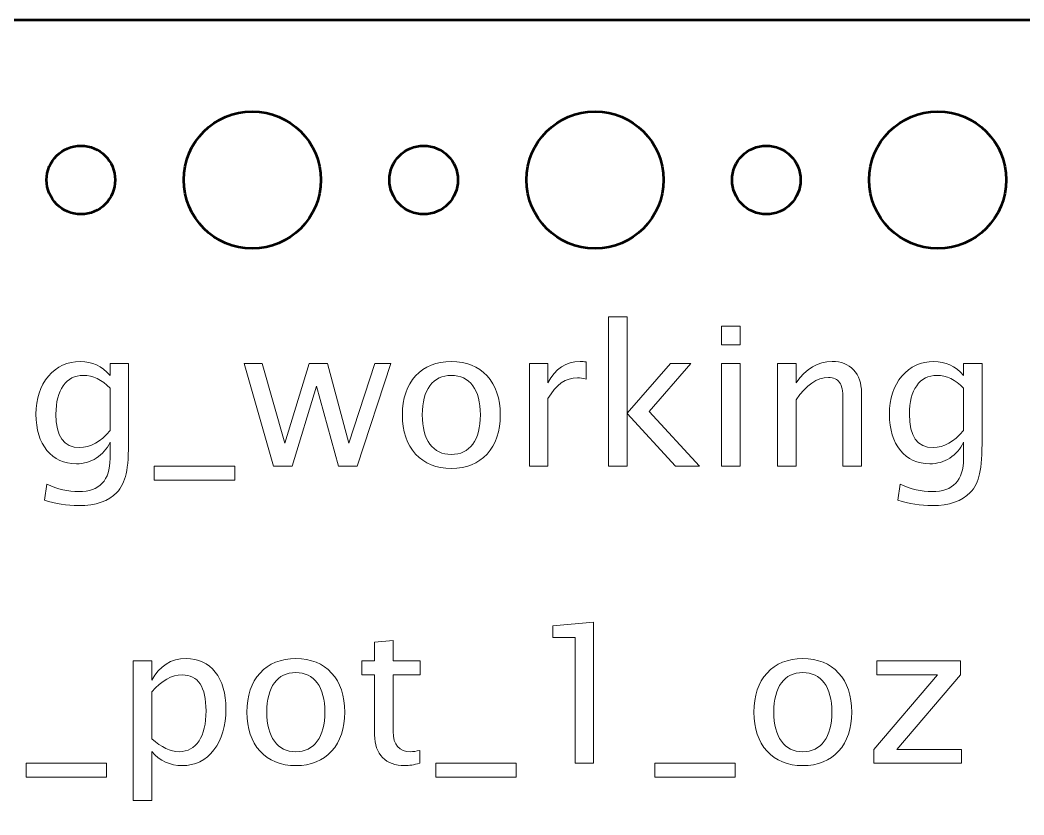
# Model space of a CAD drawing. Header units: centimetres. Extents: x -10.4 to 10.4, y -14.9 to 14.9.
# Drawn here: x 2.734 to 7.127, y 11.47 to 14.95 of the extents above; entities that cross this region are included whole.
import ezdxf

# ---------------------------------------------------------------- set-up
doc = ezdxf.new("R2010")
doc.units = ezdxf.units.CM
doc.header["$MEASUREMENT"] = 0
doc.layers.add('Layer 1', color=7, linetype='Continuous')

msp = doc.modelspace()

# ---------------------------------------------------------------- linework, layer by layer
at = {"layer": 'Layer 1', "lineweight": 53}
for points, knots in [([(-10.45, -14.45), (-10.45, -14.45), (-10.45, 14.45), (-10.45, 14.45), (-10.45, 14.45), (-10.45, 14.72614), (-10.22614, 14.95), (-9.95, 14.95), (-9.95, 14.95), (-9.95, 14.95), (9.95, 14.95), (9.95, 14.95), (9.95, 14.95), (10.22614, 14.95), (10.45, 14.72614), (10.45, 14.45), (10.45, 14.45), (10.45, 14.45), (10.45, -14.45), (10.45, -14.45), (10.45, -14.45), (10.45, -14.72614), (10.22614, -14.95), (9.95, -14.95), (9.95, -14.95), (9.95, -14.95), (-9.95, -14.95), (-9.95, -14.95), (-9.95, -14.95), (-10.22614, -14.95), (-10.45, -14.72614), (-10.45, -14.45)], [0, 0, 0, 0, 0.1111111, 0.1111111, 0.1111111, 0.1111111, 0.2222222, 0.2222222, 0.2222222, 0.2222222, 0.3333333, 0.3333333, 0.3333333, 0.3333333, 0.4444444, 0.4444444, 0.4444444, 0.4444444, 0.5555556, 0.5555556, 0.5555556, 0.5555556, 0.6666667, 0.6666667, 0.6666667, 0.6666667, 0.7777778, 0.7777778, 0.7777778, 0.7777778, 1, 1, 1, 1]), ([(4.05, 14.25), (4.05, 14.41569), (3.91569, 14.55), (3.75, 14.55), (3.75, 14.55), (3.58431, 14.55), (3.45, 14.41569), (3.45, 14.25), (3.45, 14.25), (3.45, 14.08431), (3.58431, 13.95), (3.75, 13.95), (3.75, 13.95), (3.91569, 13.95), (4.05, 14.08431), (4.05, 14.25)], [0, 0, 0, 0, 0.2, 0.2, 0.2, 0.2, 0.4, 0.4, 0.4, 0.4, 0.6, 0.6, 0.6, 0.6, 1, 1, 1, 1]), ([(5.55, 14.25), (5.55, 14.41569), (5.41569, 14.55), (5.25, 14.55), (5.25, 14.55), (5.08431, 14.55), (4.95, 14.41569), (4.95, 14.25), (4.95, 14.25), (4.95, 14.08431), (5.08431, 13.95), (5.25, 13.95), (5.25, 13.95), (5.41569, 13.95), (5.55, 14.08431), (5.55, 14.25)], [0, 0, 0, 0, 0.2, 0.2, 0.2, 0.2, 0.4, 0.4, 0.4, 0.4, 0.6, 0.6, 0.6, 0.6, 1, 1, 1, 1]), ([(7.05, 14.25), (7.05, 14.41569), (6.91569, 14.55), (6.75, 14.55), (6.75, 14.55), (6.58431, 14.55), (6.45, 14.41569), (6.45, 14.25), (6.45, 14.25), (6.45, 14.08431), (6.58431, 13.95), (6.75, 13.95), (6.75, 13.95), (6.91569, 13.95), (7.05, 14.08431), (7.05, 14.25)], [0, 0, 0, 0, 0.2, 0.2, 0.2, 0.2, 0.4, 0.4, 0.4, 0.4, 0.6, 0.6, 0.6, 0.6, 1, 1, 1, 1]), ([(3.15, 14.25), (3.15, 14.33284), (3.08284, 14.4), (3, 14.4), (3, 14.4), (2.91716, 14.4), (2.85, 14.33284), (2.85, 14.25), (2.85, 14.25), (2.85, 14.16716), (2.91716, 14.1), (3, 14.1), (3, 14.1), (3.08284, 14.1), (3.15, 14.16716), (3.15, 14.25)], [0, 0, 0, 0, 0.2, 0.2, 0.2, 0.2, 0.4, 0.4, 0.4, 0.4, 0.6, 0.6, 0.6, 0.6, 1, 1, 1, 1]), ([(4.65, 14.25), (4.65, 14.33284), (4.58284, 14.4), (4.5, 14.4), (4.5, 14.4), (4.41716, 14.4), (4.35, 14.33284), (4.35, 14.25), (4.35, 14.25), (4.35, 14.16716), (4.41716, 14.1), (4.5, 14.1), (4.5, 14.1), (4.58284, 14.1), (4.65, 14.16716), (4.65, 14.25)], [0, 0, 0, 0, 0.2, 0.2, 0.2, 0.2, 0.4, 0.4, 0.4, 0.4, 0.6, 0.6, 0.6, 0.6, 1, 1, 1, 1]), ([(6.15, 14.25), (6.15, 14.33284), (6.08284, 14.4), (6, 14.4), (6, 14.4), (5.91716, 14.4), (5.85, 14.33284), (5.85, 14.25), (5.85, 14.25), (5.85, 14.16716), (5.91716, 14.1), (6, 14.1), (6, 14.1), (6.08284, 14.1), (6.15, 14.16716), (6.15, 14.25)], [0, 0, 0, 0, 0.2, 0.2, 0.2, 0.2, 0.4, 0.4, 0.4, 0.4, 0.6, 0.6, 0.6, 0.6, 1, 1, 1, 1])]:
    msp.add_open_spline(points, degree=3, knots=knots, dxfattribs=at)
at = {"layer": 'Layer 1', "color": 5, "lineweight": 9}
for points, knots in [([(5.3092, 12.99732), (5.3092, 12.99732), (5.3092, 13.6501), (5.3092, 13.6501), (5.3092, 13.6501), (5.3092, 13.6501), (5.39048, 13.6501), (5.39048, 13.6501), (5.39048, 13.6501), (5.39048, 13.6501), (5.39048, 13.22832), (5.39048, 13.22832), (5.39048, 13.22832), (5.39048, 13.22832), (5.58098, 13.44606), (5.58098, 13.44606), (5.58098, 13.44606), (5.58098, 13.44606), (5.66875, 13.44606), (5.66875, 13.44606), (5.66875, 13.44606), (5.66875, 13.44606), (5.48672, 13.23665), (5.48672, 13.23665), (5.48672, 13.23665), (5.48672, 13.23665), (5.70685, 12.99732), (5.70685, 12.99732), (5.70685, 12.99732), (5.70685, 12.99732), (5.60215, 12.99732), (5.60215, 12.99732), (5.60215, 12.99732), (5.60215, 12.99732), (5.39048, 13.22747), (5.39048, 13.22747), (5.39048, 13.22747), (5.39048, 13.22747), (5.39048, 12.99732), (5.39048, 12.99732), (5.39048, 12.99732), (5.39048, 12.99732), (5.3092, 12.99732), (5.3092, 12.99732)], [0, 0, 0, 0, 0.0833333, 0.0833333, 0.0833333, 0.0833333, 0.1666667, 0.1666667, 0.1666667, 0.1666667, 0.25, 0.25, 0.25, 0.25, 0.3333333, 0.3333333, 0.3333333, 0.3333333, 0.4166667, 0.4166667, 0.4166667, 0.4166667, 0.5, 0.5, 0.5, 0.5, 0.5833333, 0.5833333, 0.5833333, 0.5833333, 0.6666667, 0.6666667, 0.6666667, 0.6666667, 0.75, 0.75, 0.75, 0.75, 0.8333333, 0.8333333, 0.8333333, 0.8333333, 1, 1, 1, 1]), ([(5.80408, 13.52818), (5.80408, 13.52818), (5.80408, 13.60946), (5.80408, 13.60946), (5.80408, 13.60946), (5.80408, 13.60946), (5.88536, 13.60946), (5.88536, 13.60946), (5.88536, 13.60946), (5.88536, 13.60946), (5.88536, 13.52818), (5.88536, 13.52818), (5.88536, 13.52818), (5.88536, 13.52818), (5.80408, 13.52818), (5.80408, 13.52818)], [0, 0, 0, 0, 0.2, 0.2, 0.2, 0.2, 0.4, 0.4, 0.4, 0.4, 0.6, 0.6, 0.6, 0.6, 1, 1, 1, 1]), ([(2.84072, 12.84831), (2.84072, 12.84831), (2.85032, 12.91858), (2.85032, 12.91858), (2.85032, 12.91858), (2.89745, 12.89657), (2.94416, 12.88556), (2.9903, 12.88556), (2.9903, 12.88556), (3.08188, 12.88556), (3.12774, 12.9341), (3.12774, 13.03105), (3.12774, 13.03105), (3.12774, 13.03105), (3.12774, 13.1016), (3.12774, 13.1016), (3.12774, 13.1016), (3.11363, 13.07183), (3.0936, 13.04883), (3.06749, 13.03232), (3.06749, 13.03232), (3.04138, 13.01581), (3.01232, 13.00748), (2.98028, 13.00748), (2.98028, 13.00748), (2.92596, 13.00748), (2.88292, 13.02695), (2.85117, 13.0659), (2.85117, 13.0659), (2.81942, 13.10485), (2.80347, 13.15762), (2.80347, 13.22423), (2.80347, 13.22423), (2.80347, 13.29238), (2.82153, 13.34798), (2.85766, 13.39102), (2.85766, 13.39102), (2.89392, 13.43392), (2.94063, 13.45537), (2.99806, 13.45537), (2.99806, 13.45537), (3.0483, 13.45537), (3.09162, 13.43505), (3.12774, 13.39427), (3.12774, 13.39427), (3.12774, 13.39427), (3.12774, 13.44606), (3.12774, 13.44606), (3.12774, 13.44606), (3.12774, 13.44606), (3.20903, 13.44606), (3.20903, 13.44606), (3.20903, 13.44606), (3.20903, 13.44606), (3.20903, 13.1198), (3.20903, 13.1198), (3.20903, 13.1198), (3.20903, 13.04967), (3.20536, 12.99774), (3.19802, 12.96402), (3.19802, 12.96402), (3.19082, 12.93029), (3.17699, 12.90263), (3.15695, 12.88119), (3.15695, 12.88119), (3.12139, 12.84351), (3.0658, 12.8246), (2.9903, 12.8246), (2.9903, 12.8246), (2.93851, 12.8246), (2.8887, 12.8325), (2.84072, 12.84831)], [0, 0, 0, 0, 0.0526316, 0.0526316, 0.0526316, 0.0526316, 0.1052632, 0.1052632, 0.1052632, 0.1052632, 0.1578947, 0.1578947, 0.1578947, 0.1578947, 0.2105263, 0.2105263, 0.2105263, 0.2105263, 0.2631579, 0.2631579, 0.2631579, 0.2631579, 0.3157895, 0.3157895, 0.3157895, 0.3157895, 0.3684211, 0.3684211, 0.3684211, 0.3684211, 0.4210526, 0.4210526, 0.4210526, 0.4210526, 0.4736842, 0.4736842, 0.4736842, 0.4736842, 0.5263158, 0.5263158, 0.5263158, 0.5263158, 0.5789474, 0.5789474, 0.5789474, 0.5789474, 0.6315789, 0.6315789, 0.6315789, 0.6315789, 0.6842105, 0.6842105, 0.6842105, 0.6842105, 0.7368421, 0.7368421, 0.7368421, 0.7368421, 0.7894737, 0.7894737, 0.7894737, 0.7894737, 0.8421053, 0.8421053, 0.8421053, 0.8421053, 0.8947368, 0.8947368, 0.8947368, 0.8947368, 1, 1, 1, 1]), ([(3.84276, 12.99732), (3.84276, 12.99732), (3.71407, 13.44606), (3.71407, 13.44606), (3.71407, 13.44606), (3.71407, 13.44606), (3.79337, 13.44606), (3.79337, 13.44606), (3.79337, 13.44606), (3.79337, 13.44606), (3.89201, 13.09765), (3.89201, 13.09765), (3.89201, 13.09765), (3.89201, 13.09765), (3.99841, 13.44606), (3.99841, 13.44606), (3.99841, 13.44606), (3.99841, 13.44606), (4.07969, 13.44606), (4.07969, 13.44606), (4.07969, 13.44606), (4.07969, 13.44606), (4.17325, 13.09821), (4.17325, 13.09821), (4.17325, 13.09821), (4.17325, 13.09821), (4.28642, 13.44606), (4.28642, 13.44606), (4.28642, 13.44606), (4.28642, 13.44606), (4.35585, 13.44606), (4.35585, 13.44606), (4.35585, 13.44606), (4.35585, 13.44606), (4.20937, 12.99732), (4.20937, 12.99732), (4.20937, 12.99732), (4.20937, 12.99732), (4.12809, 12.99732), (4.12809, 12.99732), (4.12809, 12.99732), (4.12809, 12.99732), (4.03185, 13.34728), (4.03185, 13.34728), (4.03185, 13.34728), (4.03185, 13.34728), (3.92404, 12.99732), (3.92404, 12.99732), (3.92404, 12.99732), (3.92404, 12.99732), (3.84276, 12.99732), (3.84276, 12.99732)], [0, 0, 0, 0, 0.0714286, 0.0714286, 0.0714286, 0.0714286, 0.1428571, 0.1428571, 0.1428571, 0.1428571, 0.2142857, 0.2142857, 0.2142857, 0.2142857, 0.2857143, 0.2857143, 0.2857143, 0.2857143, 0.3571429, 0.3571429, 0.3571429, 0.3571429, 0.4285714, 0.4285714, 0.4285714, 0.4285714, 0.5, 0.5, 0.5, 0.5, 0.5714286, 0.5714286, 0.5714286, 0.5714286, 0.6428571, 0.6428571, 0.6428571, 0.6428571, 0.7142857, 0.7142857, 0.7142857, 0.7142857, 0.7857143, 0.7857143, 0.7857143, 0.7857143, 0.8571429, 0.8571429, 0.8571429, 0.8571429, 1, 1, 1, 1]), ([(4.62128, 12.98716), (4.55538, 12.98716), (4.50317, 13.00819), (4.46478, 13.05024), (4.46478, 13.05024), (4.42626, 13.09229), (4.40707, 13.14944), (4.40707, 13.22155), (4.40707, 13.22155), (4.40707, 13.29351), (4.42626, 13.35052), (4.46478, 13.39243), (4.46478, 13.39243), (4.50317, 13.43434), (4.55538, 13.45537), (4.62128, 13.45537), (4.62128, 13.45537), (4.68718, 13.45537), (4.73939, 13.43434), (4.77777, 13.39243), (4.77777, 13.39243), (4.81629, 13.35052), (4.83549, 13.29351), (4.83549, 13.22155), (4.83549, 13.22155), (4.83549, 13.14944), (4.81629, 13.09229), (4.77777, 13.05024), (4.77777, 13.05024), (4.73939, 13.00819), (4.68718, 12.98716), (4.62128, 12.98716)], [0, 0, 0, 0, 0.1111111, 0.1111111, 0.1111111, 0.1111111, 0.2222222, 0.2222222, 0.2222222, 0.2222222, 0.3333333, 0.3333333, 0.3333333, 0.3333333, 0.4444444, 0.4444444, 0.4444444, 0.4444444, 0.5555556, 0.5555556, 0.5555556, 0.5555556, 0.6666667, 0.6666667, 0.6666667, 0.6666667, 0.7777778, 0.7777778, 0.7777778, 0.7777778, 1, 1, 1, 1]), ([(4.96277, 12.99732), (4.96277, 12.99732), (4.96277, 13.44606), (4.96277, 13.44606), (4.96277, 13.44606), (4.96277, 13.44606), (5.04405, 13.44606), (5.04405, 13.44606), (5.04405, 13.44606), (5.04405, 13.44606), (5.04405, 13.36125), (5.04405, 13.36125), (5.04405, 13.36125), (5.07637, 13.42404), (5.12321, 13.45537), (5.18474, 13.45537), (5.18474, 13.45537), (5.19306, 13.45537), (5.20181, 13.45466), (5.21084, 13.45325), (5.21084, 13.45325), (5.21084, 13.45325), (5.21084, 13.37719), (5.21084, 13.37719), (5.21084, 13.37719), (5.19673, 13.38185), (5.18432, 13.38425), (5.17359, 13.38425), (5.17359, 13.38425), (5.12194, 13.38425), (5.07876, 13.35377), (5.04405, 13.29267), (5.04405, 13.29267), (5.04405, 13.29267), (5.04405, 12.99732), (5.04405, 12.99732), (5.04405, 12.99732), (5.04405, 12.99732), (4.96277, 12.99732), (4.96277, 12.99732)], [0, 0, 0, 0, 0.0909091, 0.0909091, 0.0909091, 0.0909091, 0.1818182, 0.1818182, 0.1818182, 0.1818182, 0.2727273, 0.2727273, 0.2727273, 0.2727273, 0.3636364, 0.3636364, 0.3636364, 0.3636364, 0.4545455, 0.4545455, 0.4545455, 0.4545455, 0.5454545, 0.5454545, 0.5454545, 0.5454545, 0.6363636, 0.6363636, 0.6363636, 0.6363636, 0.7272727, 0.7272727, 0.7272727, 0.7272727, 0.8181818, 0.8181818, 0.8181818, 0.8181818, 1, 1, 1, 1]), ([(5.80408, 12.99732), (5.80408, 12.99732), (5.80408, 13.44606), (5.80408, 13.44606), (5.80408, 13.44606), (5.80408, 13.44606), (5.88536, 13.44606), (5.88536, 13.44606), (5.88536, 13.44606), (5.88536, 13.44606), (5.88536, 12.99732), (5.88536, 12.99732), (5.88536, 12.99732), (5.88536, 12.99732), (5.80408, 12.99732), (5.80408, 12.99732)], [0, 0, 0, 0, 0.2, 0.2, 0.2, 0.2, 0.4, 0.4, 0.4, 0.4, 0.6, 0.6, 0.6, 0.6, 1, 1, 1, 1]), ([(6.04877, 12.99732), (6.04877, 12.99732), (6.04877, 13.44606), (6.04877, 13.44606), (6.04877, 13.44606), (6.04877, 13.44606), (6.13005, 13.44606), (6.13005, 13.44606), (6.13005, 13.44606), (6.13005, 13.44606), (6.13005, 13.36125), (6.13005, 13.36125), (6.13005, 13.36125), (6.17309, 13.42404), (6.22587, 13.45537), (6.28824, 13.45537), (6.28824, 13.45537), (6.32747, 13.45537), (6.35865, 13.44309), (6.38165, 13.4184), (6.38165, 13.4184), (6.40465, 13.39384), (6.41623, 13.36068), (6.41623, 13.3192), (6.41623, 13.3192), (6.41623, 13.3192), (6.41623, 12.99732), (6.41623, 12.99732), (6.41623, 12.99732), (6.41623, 12.99732), (6.33494, 12.99732), (6.33494, 12.99732), (6.33494, 12.99732), (6.33494, 12.99732), (6.33494, 13.29267), (6.33494, 13.29267), (6.33494, 13.29267), (6.33494, 13.32597), (6.33001, 13.34968), (6.32027, 13.36379), (6.32027, 13.36379), (6.31039, 13.37804), (6.29416, 13.38509), (6.27144, 13.38509), (6.27144, 13.38509), (6.22149, 13.38509), (6.17436, 13.3525), (6.13005, 13.2873), (6.13005, 13.2873), (6.13005, 13.2873), (6.13005, 12.99732), (6.13005, 12.99732), (6.13005, 12.99732), (6.13005, 12.99732), (6.04877, 12.99732), (6.04877, 12.99732)], [0, 0, 0, 0, 0.0666667, 0.0666667, 0.0666667, 0.0666667, 0.1333333, 0.1333333, 0.1333333, 0.1333333, 0.2, 0.2, 0.2, 0.2, 0.2666667, 0.2666667, 0.2666667, 0.2666667, 0.3333333, 0.3333333, 0.3333333, 0.3333333, 0.4, 0.4, 0.4, 0.4, 0.4666667, 0.4666667, 0.4666667, 0.4666667, 0.5333333, 0.5333333, 0.5333333, 0.5333333, 0.6, 0.6, 0.6, 0.6, 0.6666667, 0.6666667, 0.6666667, 0.6666667, 0.7333333, 0.7333333, 0.7333333, 0.7333333, 0.8, 0.8, 0.8, 0.8, 0.8666667, 0.8666667, 0.8666667, 0.8666667, 1, 1, 1, 1]), ([(6.57596, 12.84831), (6.57596, 12.84831), (6.58556, 12.91858), (6.58556, 12.91858), (6.58556, 12.91858), (6.63269, 12.89657), (6.6794, 12.88556), (6.72554, 12.88556), (6.72554, 12.88556), (6.81712, 12.88556), (6.86298, 12.9341), (6.86298, 13.03105), (6.86298, 13.03105), (6.86298, 13.03105), (6.86298, 13.1016), (6.86298, 13.1016), (6.86298, 13.1016), (6.84887, 13.07183), (6.82884, 13.04883), (6.80273, 13.03232), (6.80273, 13.03232), (6.77662, 13.01581), (6.74756, 13.00748), (6.71552, 13.00748), (6.71552, 13.00748), (6.6612, 13.00748), (6.61816, 13.02695), (6.58641, 13.0659), (6.58641, 13.0659), (6.55466, 13.10485), (6.53871, 13.15762), (6.53871, 13.22423), (6.53871, 13.22423), (6.53871, 13.29238), (6.55677, 13.34798), (6.5929, 13.39102), (6.5929, 13.39102), (6.62916, 13.43392), (6.67587, 13.45537), (6.7333, 13.45537), (6.7333, 13.45537), (6.78354, 13.45537), (6.82686, 13.43505), (6.86298, 13.39427), (6.86298, 13.39427), (6.86298, 13.39427), (6.86298, 13.44606), (6.86298, 13.44606), (6.86298, 13.44606), (6.86298, 13.44606), (6.94427, 13.44606), (6.94427, 13.44606), (6.94427, 13.44606), (6.94427, 13.44606), (6.94427, 13.1198), (6.94427, 13.1198), (6.94427, 13.1198), (6.94427, 13.04967), (6.9406, 12.99774), (6.93326, 12.96402), (6.93326, 12.96402), (6.92606, 12.93029), (6.91223, 12.90263), (6.89219, 12.88119), (6.89219, 12.88119), (6.85663, 12.84351), (6.80104, 12.8246), (6.72554, 12.8246), (6.72554, 12.8246), (6.67375, 12.8246), (6.62394, 12.8325), (6.57596, 12.84831)], [0, 0, 0, 0, 0.0526316, 0.0526316, 0.0526316, 0.0526316, 0.1052632, 0.1052632, 0.1052632, 0.1052632, 0.1578947, 0.1578947, 0.1578947, 0.1578947, 0.2105263, 0.2105263, 0.2105263, 0.2105263, 0.2631579, 0.2631579, 0.2631579, 0.2631579, 0.3157895, 0.3157895, 0.3157895, 0.3157895, 0.3684211, 0.3684211, 0.3684211, 0.3684211, 0.4210526, 0.4210526, 0.4210526, 0.4210526, 0.4736842, 0.4736842, 0.4736842, 0.4736842, 0.5263158, 0.5263158, 0.5263158, 0.5263158, 0.5789474, 0.5789474, 0.5789474, 0.5789474, 0.6315789, 0.6315789, 0.6315789, 0.6315789, 0.6842105, 0.6842105, 0.6842105, 0.6842105, 0.7368421, 0.7368421, 0.7368421, 0.7368421, 0.7894737, 0.7894737, 0.7894737, 0.7894737, 0.8421053, 0.8421053, 0.8421053, 0.8421053, 0.8947368, 0.8947368, 0.8947368, 0.8947368, 1, 1, 1, 1]), ([(3.12774, 13.15254), (3.12774, 13.15254), (3.12774, 13.33867), (3.12774, 13.33867), (3.12774, 13.33867), (3.0919, 13.37578), (3.05281, 13.39441), (3.01062, 13.39441), (3.01062, 13.39441), (2.97309, 13.39441), (2.94374, 13.37945), (2.92257, 13.34939), (2.92257, 13.34939), (2.90126, 13.31948), (2.89068, 13.27785), (2.89068, 13.22479), (2.89068, 13.22479), (2.89068, 13.12728), (2.92525, 13.0786), (2.99454, 13.0786), (2.99454, 13.0786), (3.04167, 13.0786), (3.08612, 13.10329), (3.12774, 13.15254)], [0, 0, 0, 0, 0.1428571, 0.1428571, 0.1428571, 0.1428571, 0.2857143, 0.2857143, 0.2857143, 0.2857143, 0.4285714, 0.4285714, 0.4285714, 0.4285714, 0.5714286, 0.5714286, 0.5714286, 0.5714286, 0.7142857, 0.7142857, 0.7142857, 0.7142857, 1, 1, 1, 1]), ([(4.62114, 13.04812), (4.66135, 13.04812), (4.69268, 13.06322), (4.71498, 13.09356), (4.71498, 13.09356), (4.73713, 13.12376), (4.74828, 13.16651), (4.74828, 13.22155), (4.74828, 13.22155), (4.74828, 13.27644), (4.73713, 13.31905), (4.71498, 13.34925), (4.71498, 13.34925), (4.69268, 13.37931), (4.66135, 13.39441), (4.62114, 13.39441), (4.62114, 13.39441), (4.58078, 13.39441), (4.54945, 13.37931), (4.52744, 13.34925), (4.52744, 13.34925), (4.50528, 13.31905), (4.49428, 13.27644), (4.49428, 13.22155), (4.49428, 13.22155), (4.49428, 13.16651), (4.50528, 13.12376), (4.52744, 13.09356), (4.52744, 13.09356), (4.54945, 13.06322), (4.58078, 13.04812), (4.62114, 13.04812)], [0, 0, 0, 0, 0.1111111, 0.1111111, 0.1111111, 0.1111111, 0.2222222, 0.2222222, 0.2222222, 0.2222222, 0.3333333, 0.3333333, 0.3333333, 0.3333333, 0.4444444, 0.4444444, 0.4444444, 0.4444444, 0.5555556, 0.5555556, 0.5555556, 0.5555556, 0.6666667, 0.6666667, 0.6666667, 0.6666667, 0.7777778, 0.7777778, 0.7777778, 0.7777778, 1, 1, 1, 1]), ([(6.86298, 13.15254), (6.86298, 13.15254), (6.86298, 13.33867), (6.86298, 13.33867), (6.86298, 13.33867), (6.82714, 13.37578), (6.78805, 13.39441), (6.74586, 13.39441), (6.74586, 13.39441), (6.70833, 13.39441), (6.67898, 13.37945), (6.65781, 13.34939), (6.65781, 13.34939), (6.6365, 13.31948), (6.62592, 13.27785), (6.62592, 13.22479), (6.62592, 13.22479), (6.62592, 13.12728), (6.66049, 13.0786), (6.72978, 13.0786), (6.72978, 13.0786), (6.77691, 13.0786), (6.82136, 13.10329), (6.86298, 13.15254)], [0, 0, 0, 0, 0.1428571, 0.1428571, 0.1428571, 0.1428571, 0.2857143, 0.2857143, 0.2857143, 0.2857143, 0.4285714, 0.4285714, 0.4285714, 0.4285714, 0.5714286, 0.5714286, 0.5714286, 0.5714286, 0.7142857, 0.7142857, 0.7142857, 0.7142857, 1, 1, 1, 1]), ([(3.32121, 12.93636), (3.32121, 12.93636), (3.32121, 12.99732), (3.32121, 12.99732), (3.32121, 12.99732), (3.32121, 12.99732), (3.67342, 12.99732), (3.67342, 12.99732), (3.67342, 12.99732), (3.67342, 12.99732), (3.67342, 12.93636), (3.67342, 12.93636), (3.67342, 12.93636), (3.67342, 12.93636), (3.32121, 12.93636), (3.32121, 12.93636)], [0, 0, 0, 0, 0.2, 0.2, 0.2, 0.2, 0.4, 0.4, 0.4, 0.4, 0.6, 0.6, 0.6, 0.6, 1, 1, 1, 1]), ([(5.16273, 11.69628), (5.16273, 11.69628), (5.16273, 12.24746), (5.16273, 12.24746), (5.16273, 12.24746), (5.16273, 12.24746), (5.06536, 12.24746), (5.06536, 12.24746), (5.06536, 12.24746), (5.06536, 12.24746), (5.06536, 12.29826), (5.06536, 12.29826), (5.06536, 12.29826), (5.06536, 12.29826), (5.24401, 12.3135), (5.24401, 12.3135), (5.24401, 12.3135), (5.24401, 12.3135), (5.24401, 11.69628), (5.24401, 11.69628), (5.24401, 11.69628), (5.24401, 11.69628), (5.16273, 11.69628), (5.16273, 11.69628)], [0, 0, 0, 0, 0.1428571, 0.1428571, 0.1428571, 0.1428571, 0.2857143, 0.2857143, 0.2857143, 0.2857143, 0.4285714, 0.4285714, 0.4285714, 0.4285714, 0.5714286, 0.5714286, 0.5714286, 0.5714286, 0.7142857, 0.7142857, 0.7142857, 0.7142857, 1, 1, 1, 1]), ([(4.48285, 11.69642), (4.45773, 11.68951), (4.43586, 11.68612), (4.41738, 11.68612), (4.41738, 11.68612), (4.37589, 11.68612), (4.34357, 11.69797), (4.32043, 11.72168), (4.32043, 11.72168), (4.29715, 11.74539), (4.28558, 11.77827), (4.28558, 11.82046), (4.28558, 11.82046), (4.28558, 11.82046), (4.28558, 12.08405), (4.28558, 12.08405), (4.28558, 12.08405), (4.28558, 12.08405), (4.22941, 12.08405), (4.22941, 12.08405), (4.22941, 12.08405), (4.22941, 12.08405), (4.22941, 12.14502), (4.22941, 12.14502), (4.22941, 12.14502), (4.22941, 12.14502), (4.28558, 12.14502), (4.28558, 12.14502), (4.28558, 12.14502), (4.28558, 12.14502), (4.28558, 12.22615), (4.28558, 12.22615), (4.28558, 12.22615), (4.28558, 12.22615), (4.36686, 12.23392), (4.36686, 12.23392), (4.36686, 12.23392), (4.36686, 12.23392), (4.36686, 12.14502), (4.36686, 12.14502), (4.36686, 12.14502), (4.36686, 12.14502), (4.48454, 12.14502), (4.48454, 12.14502), (4.48454, 12.14502), (4.48454, 12.14502), (4.48454, 12.08405), (4.48454, 12.08405), (4.48454, 12.08405), (4.48454, 12.08405), (4.36686, 12.08405), (4.36686, 12.08405), (4.36686, 12.08405), (4.36686, 12.08405), (4.36686, 11.83513), (4.36686, 11.83513), (4.36686, 11.83513), (4.36686, 11.77643), (4.3924, 11.74708), (4.44334, 11.74708), (4.44334, 11.74708), (4.45421, 11.74708), (4.46733, 11.74891), (4.48285, 11.75244), (4.48285, 11.75244), (4.48285, 11.75244), (4.48285, 11.69642), (4.48285, 11.69642)], [0, 0, 0, 0, 0.0555556, 0.0555556, 0.0555556, 0.0555556, 0.1111111, 0.1111111, 0.1111111, 0.1111111, 0.1666667, 0.1666667, 0.1666667, 0.1666667, 0.2222222, 0.2222222, 0.2222222, 0.2222222, 0.2777778, 0.2777778, 0.2777778, 0.2777778, 0.3333333, 0.3333333, 0.3333333, 0.3333333, 0.3888889, 0.3888889, 0.3888889, 0.3888889, 0.4444444, 0.4444444, 0.4444444, 0.4444444, 0.5, 0.5, 0.5, 0.5, 0.5555556, 0.5555556, 0.5555556, 0.5555556, 0.6111111, 0.6111111, 0.6111111, 0.6111111, 0.6666667, 0.6666667, 0.6666667, 0.6666667, 0.7222222, 0.7222222, 0.7222222, 0.7222222, 0.7777778, 0.7777778, 0.7777778, 0.7777778, 0.8333333, 0.8333333, 0.8333333, 0.8333333, 0.8888889, 0.8888889, 0.8888889, 0.8888889, 1, 1, 1, 1]), ([(3.22921, 11.53287), (3.22921, 11.53287), (3.22921, 12.14502), (3.22921, 12.14502), (3.22921, 12.14502), (3.22921, 12.14502), (3.31049, 12.14502), (3.31049, 12.14502), (3.31049, 12.14502), (3.31049, 12.14502), (3.31049, 12.06021), (3.31049, 12.06021), (3.31049, 12.06021), (3.34379, 12.123), (3.39389, 12.15433), (3.46063, 12.15433), (3.46063, 12.15433), (3.51468, 12.15433), (3.55715, 12.13471), (3.5882, 12.09534), (3.5882, 12.09534), (3.61924, 12.05597), (3.63477, 12.00221), (3.63477, 11.93405), (3.63477, 11.93405), (3.63477, 11.85983), (3.61713, 11.79986), (3.58199, 11.75442), (3.58199, 11.75442), (3.54685, 11.70884), (3.50057, 11.68612), (3.44328, 11.68612), (3.44328, 11.68612), (3.39008, 11.68612), (3.34577, 11.70644), (3.31049, 11.74722), (3.31049, 11.74722), (3.31049, 11.74722), (3.31049, 11.53287), (3.31049, 11.53287), (3.31049, 11.53287), (3.31049, 11.53287), (3.22921, 11.53287), (3.22921, 11.53287)], [0, 0, 0, 0, 0.0833333, 0.0833333, 0.0833333, 0.0833333, 0.1666667, 0.1666667, 0.1666667, 0.1666667, 0.25, 0.25, 0.25, 0.25, 0.3333333, 0.3333333, 0.3333333, 0.3333333, 0.4166667, 0.4166667, 0.4166667, 0.4166667, 0.5, 0.5, 0.5, 0.5, 0.5833333, 0.5833333, 0.5833333, 0.5833333, 0.6666667, 0.6666667, 0.6666667, 0.6666667, 0.75, 0.75, 0.75, 0.75, 0.8333333, 0.8333333, 0.8333333, 0.8333333, 1, 1, 1, 1]), ([(3.9407, 11.68612), (3.8748, 11.68612), (3.82259, 11.70715), (3.7842, 11.7492), (3.7842, 11.7492), (3.74568, 11.79125), (3.72649, 11.8484), (3.72649, 11.92051), (3.72649, 11.92051), (3.72649, 11.99247), (3.74568, 12.04948), (3.7842, 12.09139), (3.7842, 12.09139), (3.82259, 12.1333), (3.8748, 12.15433), (3.9407, 12.15433), (3.9407, 12.15433), (4.0066, 12.15433), (4.05881, 12.1333), (4.09719, 12.09139), (4.09719, 12.09139), (4.13571, 12.04948), (4.15491, 11.99247), (4.15491, 11.92051), (4.15491, 11.92051), (4.15491, 11.8484), (4.13571, 11.79125), (4.09719, 11.7492), (4.09719, 11.7492), (4.05881, 11.70715), (4.0066, 11.68612), (3.9407, 11.68612)], [0, 0, 0, 0, 0.1111111, 0.1111111, 0.1111111, 0.1111111, 0.2222222, 0.2222222, 0.2222222, 0.2222222, 0.3333333, 0.3333333, 0.3333333, 0.3333333, 0.4444444, 0.4444444, 0.4444444, 0.4444444, 0.5555556, 0.5555556, 0.5555556, 0.5555556, 0.6666667, 0.6666667, 0.6666667, 0.6666667, 0.7777778, 0.7777778, 0.7777778, 0.7777778, 1, 1, 1, 1]), ([(6.15955, 11.68612), (6.09365, 11.68612), (6.04144, 11.70715), (6.00305, 11.7492), (6.00305, 11.7492), (5.96453, 11.79125), (5.94534, 11.8484), (5.94534, 11.92051), (5.94534, 11.92051), (5.94534, 11.99247), (5.96453, 12.04948), (6.00305, 12.09139), (6.00305, 12.09139), (6.04144, 12.1333), (6.09365, 12.15433), (6.15955, 12.15433), (6.15955, 12.15433), (6.22545, 12.15433), (6.27766, 12.1333), (6.31604, 12.09139), (6.31604, 12.09139), (6.35456, 12.04948), (6.37376, 11.99247), (6.37376, 11.92051), (6.37376, 11.92051), (6.37376, 11.8484), (6.35456, 11.79125), (6.31604, 11.7492), (6.31604, 11.7492), (6.27766, 11.70715), (6.22545, 11.68612), (6.15955, 11.68612)], [0, 0, 0, 0, 0.1111111, 0.1111111, 0.1111111, 0.1111111, 0.2222222, 0.2222222, 0.2222222, 0.2222222, 0.3333333, 0.3333333, 0.3333333, 0.3333333, 0.4444444, 0.4444444, 0.4444444, 0.4444444, 0.5555556, 0.5555556, 0.5555556, 0.5555556, 0.6666667, 0.6666667, 0.6666667, 0.6666667, 0.7777778, 0.7777778, 0.7777778, 0.7777778, 1, 1, 1, 1]), ([(6.47056, 11.69628), (6.47056, 11.69628), (6.47056, 11.75724), (6.47056, 11.75724), (6.47056, 11.75724), (6.47056, 11.75724), (6.74897, 12.08405), (6.74897, 12.08405), (6.74897, 12.08405), (6.74897, 12.08405), (6.4834, 12.08405), (6.4834, 12.08405), (6.4834, 12.08405), (6.4834, 12.08405), (6.4834, 12.14502), (6.4834, 12.14502), (6.4834, 12.14502), (6.4834, 12.14502), (6.84902, 12.14502), (6.84902, 12.14502), (6.84902, 12.14502), (6.84902, 12.14502), (6.84902, 12.08405), (6.84902, 12.08405), (6.84902, 12.08405), (6.84902, 12.08405), (6.57061, 11.75724), (6.57061, 11.75724), (6.57061, 11.75724), (6.57061, 11.75724), (6.8541, 11.75724), (6.8541, 11.75724), (6.8541, 11.75724), (6.8541, 11.75724), (6.8541, 11.69628), (6.8541, 11.69628), (6.8541, 11.69628), (6.8541, 11.69628), (6.47056, 11.69628), (6.47056, 11.69628)], [0, 0, 0, 0, 0.0909091, 0.0909091, 0.0909091, 0.0909091, 0.1818182, 0.1818182, 0.1818182, 0.1818182, 0.2727273, 0.2727273, 0.2727273, 0.2727273, 0.3636364, 0.3636364, 0.3636364, 0.3636364, 0.4545455, 0.4545455, 0.4545455, 0.4545455, 0.5454545, 0.5454545, 0.5454545, 0.5454545, 0.6363636, 0.6363636, 0.6363636, 0.6363636, 0.7272727, 0.7272727, 0.7272727, 0.7272727, 0.8181818, 0.8181818, 0.8181818, 0.8181818, 1, 1, 1, 1]), ([(3.31049, 11.80324), (3.3524, 11.76585), (3.39234, 11.74708), (3.43029, 11.74708), (3.43029, 11.74708), (3.46769, 11.74708), (3.49662, 11.76274), (3.51694, 11.79393), (3.51694, 11.79393), (3.5374, 11.82511), (3.54756, 11.869), (3.54756, 11.92573), (3.54756, 11.92573), (3.54756, 12.03071), (3.51284, 12.08321), (3.44342, 12.08321), (3.44342, 12.08321), (3.39798, 12.08321), (3.35367, 12.05865), (3.31049, 12.00941), (3.31049, 12.00941), (3.31049, 12.00941), (3.31049, 11.80324), (3.31049, 11.80324)], [0, 0, 0, 0, 0.1428571, 0.1428571, 0.1428571, 0.1428571, 0.2857143, 0.2857143, 0.2857143, 0.2857143, 0.4285714, 0.4285714, 0.4285714, 0.4285714, 0.5714286, 0.5714286, 0.5714286, 0.5714286, 0.7142857, 0.7142857, 0.7142857, 0.7142857, 1, 1, 1, 1]), ([(3.94056, 11.74708), (3.98077, 11.74708), (4.0121, 11.76218), (4.0344, 11.79252), (4.0344, 11.79252), (4.05655, 11.82272), (4.0677, 11.86547), (4.0677, 11.92051), (4.0677, 11.92051), (4.0677, 11.9754), (4.05655, 12.01801), (4.0344, 12.04821), (4.0344, 12.04821), (4.0121, 12.07827), (3.98077, 12.09337), (3.94056, 12.09337), (3.94056, 12.09337), (3.9002, 12.09337), (3.86887, 12.07827), (3.84686, 12.04821), (3.84686, 12.04821), (3.8247, 12.01801), (3.8137, 11.9754), (3.8137, 11.92051), (3.8137, 11.92051), (3.8137, 11.86547), (3.8247, 11.82272), (3.84686, 11.79252), (3.84686, 11.79252), (3.86887, 11.76218), (3.9002, 11.74708), (3.94056, 11.74708)], [0, 0, 0, 0, 0.1111111, 0.1111111, 0.1111111, 0.1111111, 0.2222222, 0.2222222, 0.2222222, 0.2222222, 0.3333333, 0.3333333, 0.3333333, 0.3333333, 0.4444444, 0.4444444, 0.4444444, 0.4444444, 0.5555556, 0.5555556, 0.5555556, 0.5555556, 0.6666667, 0.6666667, 0.6666667, 0.6666667, 0.7777778, 0.7777778, 0.7777778, 0.7777778, 1, 1, 1, 1]), ([(6.15941, 11.74708), (6.19962, 11.74708), (6.23095, 11.76218), (6.25325, 11.79252), (6.25325, 11.79252), (6.2754, 11.82272), (6.28655, 11.86547), (6.28655, 11.92051), (6.28655, 11.92051), (6.28655, 11.9754), (6.2754, 12.01801), (6.25325, 12.04821), (6.25325, 12.04821), (6.23095, 12.07827), (6.19962, 12.09337), (6.15941, 12.09337), (6.15941, 12.09337), (6.11905, 12.09337), (6.08772, 12.07827), (6.06571, 12.04821), (6.06571, 12.04821), (6.04355, 12.01801), (6.03255, 11.9754), (6.03255, 11.92051), (6.03255, 11.92051), (6.03255, 11.86547), (6.04355, 11.82272), (6.06571, 11.79252), (6.06571, 11.79252), (6.08772, 11.76218), (6.11905, 11.74708), (6.15941, 11.74708)], [0, 0, 0, 0, 0.1111111, 0.1111111, 0.1111111, 0.1111111, 0.2222222, 0.2222222, 0.2222222, 0.2222222, 0.3333333, 0.3333333, 0.3333333, 0.3333333, 0.4444444, 0.4444444, 0.4444444, 0.4444444, 0.5555556, 0.5555556, 0.5555556, 0.5555556, 0.6666667, 0.6666667, 0.6666667, 0.6666667, 0.7777778, 0.7777778, 0.7777778, 0.7777778, 1, 1, 1, 1]), ([(2.76015, 11.63532), (2.76015, 11.63532), (2.76015, 11.69628), (2.76015, 11.69628), (2.76015, 11.69628), (2.76015, 11.69628), (3.11236, 11.69628), (3.11236, 11.69628), (3.11236, 11.69628), (3.11236, 11.69628), (3.11236, 11.63532), (3.11236, 11.63532), (3.11236, 11.63532), (3.11236, 11.63532), (2.76015, 11.63532), (2.76015, 11.63532)], [0, 0, 0, 0, 0.2, 0.2, 0.2, 0.2, 0.4, 0.4, 0.4, 0.4, 0.6, 0.6, 0.6, 0.6, 1, 1, 1, 1]), ([(4.55312, 11.63532), (4.55312, 11.63532), (4.55312, 11.69628), (4.55312, 11.69628), (4.55312, 11.69628), (4.55312, 11.69628), (4.90533, 11.69628), (4.90533, 11.69628), (4.90533, 11.69628), (4.90533, 11.69628), (4.90533, 11.63532), (4.90533, 11.63532), (4.90533, 11.63532), (4.90533, 11.63532), (4.55312, 11.63532), (4.55312, 11.63532)], [0, 0, 0, 0, 0.2, 0.2, 0.2, 0.2, 0.4, 0.4, 0.4, 0.4, 0.6, 0.6, 0.6, 0.6, 1, 1, 1, 1]), ([(5.51184, 11.63532), (5.51184, 11.63532), (5.51184, 11.69628), (5.51184, 11.69628), (5.51184, 11.69628), (5.51184, 11.69628), (5.86405, 11.69628), (5.86405, 11.69628), (5.86405, 11.69628), (5.86405, 11.69628), (5.86405, 11.63532), (5.86405, 11.63532), (5.86405, 11.63532), (5.86405, 11.63532), (5.51184, 11.63532), (5.51184, 11.63532)], [0, 0, 0, 0, 0.2, 0.2, 0.2, 0.2, 0.4, 0.4, 0.4, 0.4, 0.6, 0.6, 0.6, 0.6, 1, 1, 1, 1])]:
    msp.add_open_spline(points, degree=3, knots=knots, dxfattribs=at)

doc.saveas('drawing.dxf')
